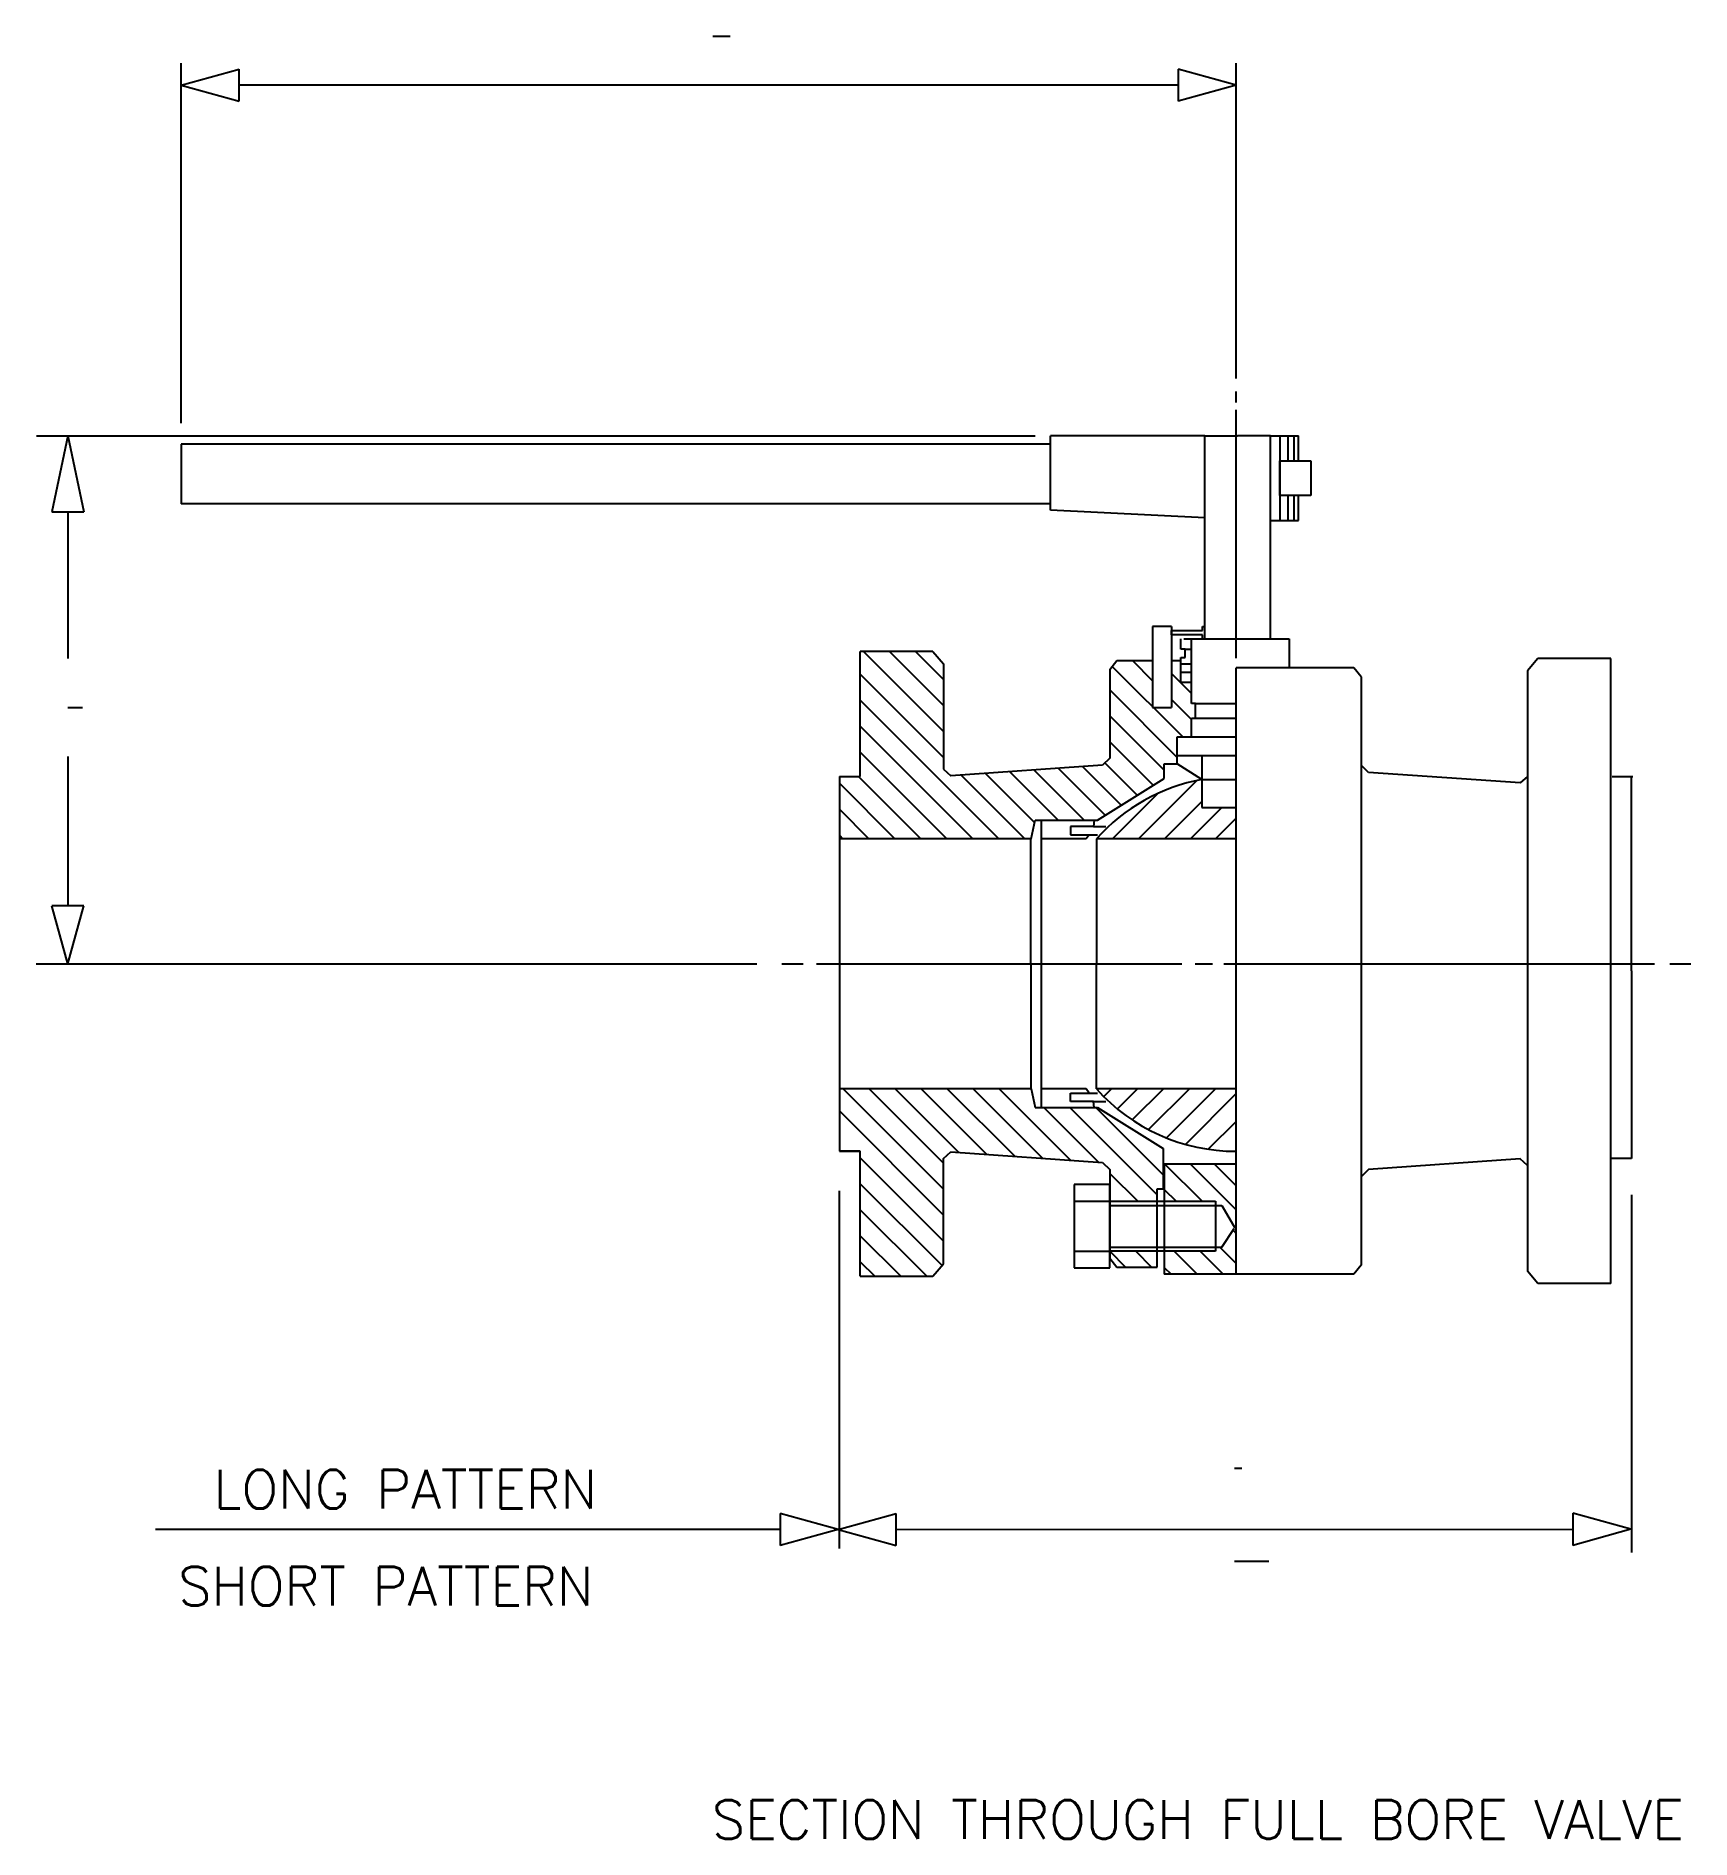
# Model space of a CAD drawing. Extents: x 477 to 1153, y 188 to 923.
import ezdxf
from ezdxf.enums import TextEntityAlignment as Align

# ---------------------------------------------------------------- set-up
doc = ezdxf.new("R2010")
doc.units = 0
doc.header["$MEASUREMENT"] = 0
doc.layers.add('1', color=7, linetype='CONTINUOUS')
doc.styles.add('ROMANS', font='ROMANS', dxfattribs={"height": 0.2})

msp = doc.modelspace()

# ---------------------------------------------------------------- linework, layer by layer
at = {"layer": '1', "color": 5, "linetype": 'Continuous'}
for p, q in [((753.45, 923.47), (760.45, 923.47)), ((490.19, 649.5), (496.19, 649.5)), ((966.31, 339.12), (969.31, 339.12)), ((966.31, 301.12), (980.31, 301.12))]:
    msp.add_line(p, q, dxfattribs=at)
at = {"layer": '1', "color": 3, "linetype": 'Continuous'}
for p, q in [((536.46, 765.53), (536.46, 912.37)), ((966.97, 783.74), (966.97, 912.37)), ((536.46, 903.47), (560.18, 910.03)), ((560.18, 896.92), (560.18, 910.03)), ((560.18, 896.92), (560.18, 910.03)), ((943.26, 910.03), (943.26, 896.92)), ((966.97, 903.47), (943.26, 910.03)), ((943.26, 910.03), (943.26, 896.92)), ((536.46, 903.47), (560.18, 896.92)), ((943.26, 903.47), (560.18, 903.47)), ((966.97, 903.47), (943.26, 896.92)), ((477.41, 760.4), (884.94, 760.4)), ((490.19, 760.4), (483.64, 729.27)), ((490.19, 760.4), (496.75, 729.27)), ((483.64, 729.27), (496.75, 729.27)), ((483.64, 729.27), (496.75, 729.27)), ((490.19, 729.27), (490.19, 669.5)), ((490.19, 629.5), (490.19, 568.61)), ((496.75, 568.61), (483.64, 568.61)), ((490.19, 544.89), (483.64, 568.61)), ((496.75, 568.61), (483.64, 568.61)), ((490.19, 544.89), (496.75, 568.61)), ((477.24, 544.89), (771.42, 544.89)), ((804.91, 452.3), (804.91, 306.38)), ((1128.31, 450.59), (1128.31, 304.66)), ((780.84, 320.64), (780.84, 307.52)), ((804.55, 314.08), (780.84, 320.64)), ((780.84, 320.64), (780.84, 307.52)), ((804.55, 314.08), (828.26, 320.64)), ((828.26, 307.52), (828.26, 320.64)), ((828.26, 307.52), (828.26, 320.64)), ((1104.35, 320.71), (1104.35, 307.6)), ((1128.06, 314.16), (1104.35, 320.71)), ((1104.35, 320.71), (1104.35, 307.6)), ((780.84, 314.08), (525.96, 314.08)), ((804.55, 314.08), (780.84, 307.52)), ((804.55, 314.08), (828.26, 307.52)), ((828.26, 314.08), (1104.35, 314.16)), ((1128.06, 314.16), (1104.35, 307.6))]:
    msp.add_line(p, q, dxfattribs=at)
at = {"layer": '1', "color": 4, "linetype": 'Continuous'}
for p, q in [((966.97, 774.01), (966.97, 778.43)), ((966.97, 669.62), (966.97, 770.91)), ((814.86, 672.39), (847.54, 639.72)), ((825.47, 672.39), (847.54, 650.32)), ((836.08, 672.39), (847.54, 660.93)), ((813.54, 663.11), (847.54, 629.11)), ((916.43, 666.28), (945.16, 637.54)), ((924.67, 668.64), (932.89, 660.43)), ((940.54, 663.39), (948.69, 655.24)), ((915.38, 656.73), (942.96, 629.15)), ((813.54, 652.5), (870.15, 595.89)), ((940.54, 652.78), (948.69, 644.62)), ((813.54, 641.89), (859.54, 595.89)), ((915.38, 646.12), (937.64, 623.86)), ((915.38, 635.51), (933.15, 617.74)), ((813.54, 631.29), (848.94, 595.89)), ((904.31, 625.37), (920.1, 609.58)), ((913.39, 626.89), (926.62, 613.66)), ((805.04, 618.58), (827.72, 595.89)), ((812.83, 621.39), (838.32, 595.89)), ((854.75, 621.9), (880.75, 595.89)), ((864.66, 622.59), (884.72, 602.53)), ((874.58, 623.29), (894.31, 603.54)), ((884.49, 623.98), (904.92, 603.54)), ((894.4, 624.67), (913.57, 605.51)), ((950.96, 619.71), (927.15, 595.89)), ((935.07, 614.43), (916.54, 595.89)), ((952.95, 611.08), (937.76, 595.89)), ((805.04, 607.96), (817.11, 595.89)), ((961.11, 608.64), (948.36, 595.89)), ((966.97, 604.39), (958.48, 595.89)), ((781.61, 544.89), (790.24, 544.89)), ((795.73, 544.89), (944.74, 544.89)), ((950.23, 544.89), (957.28, 544.89)), ((961.99, 544.89), (1137.66, 544.89)), ((1143.93, 544.89), (1152.56, 544.89)), ((806.64, 493.89), (847.54, 452.99)), ((817.25, 493.89), (847.54, 463.61)), ((827.86, 493.89), (853.79, 467.96)), ((838.46, 493.89), (865.2, 467.16)), ((849.07, 493.89), (876.6, 466.37)), ((859.67, 493.89), (888, 465.57)), ((870.29, 493.89), (899.41, 464.77)), ((916.08, 493.89), (912.93, 490.75)), ((926.69, 493.89), (918.5, 485.71)), ((937.29, 493.89), (924.6, 481.21)), ((947.9, 493.89), (931.25, 477.25)), ((958.51, 493.89), (938.5, 473.89)), ((888.54, 486.24), (910.82, 463.97)), ((899.15, 486.24), (934.76, 450.63)), ((909.76, 486.24), (937.14, 458.86)), ((966.97, 491.94), (946.27, 471.24)), ((805.04, 484.89), (847.54, 442.39)), ((966.97, 480.6), (955.61, 469.24)), ((813.54, 465.78), (847.54, 431.78)), ((937.79, 463.29), (953.09, 447.99)), ((948.17, 463.29), (966.97, 444.49)), ((958.02, 463.29), (966.97, 454.33)), ((813.54, 455.18), (846.96, 421.76)), ((937.64, 452.83), (942.48, 447.99)), ((813.54, 444.57), (840.72, 417.39)), ((965.71, 436.18), (966.97, 434.92)), ((813.54, 433.97), (830.11, 417.39)), ((941.66, 427.59), (951.01, 418.24)), ((952.27, 427.59), (961.62, 418.24)), ((960.36, 429.29), (966.97, 422.67)), ((813.54, 423.36), (819.51, 417.39)), ((937.64, 421.01), (940.41, 418.24))]:
    msp.add_line(p, q, dxfattribs=at)
at = {"layer": '1', "color": 7, "linetype": 'Continuous'}
for p, q in [((891.24, 730.03), (891.24, 760.4)), ((954.14, 760.4), (891.24, 760.4)), ((954.14, 760.4), (967.57, 760.4)), ((954.14, 677.49), (954.14, 760.4)), ((981.01, 760.4), (967.57, 760.4)), ((981.01, 760.4), (992.39, 760.4)), ((981.01, 677.49), (981.01, 760.4)), ((984.74, 760.4), (984.74, 725.78)), ((988.14, 750.2), (988.14, 760.4)), ((990.69, 750.2), (990.69, 760.4)), ((992.39, 750.2), (992.39, 760.4)), ((891.24, 757), (536.48, 757)), ((536.48, 757), (536.48, 732.58)), ((984.74, 750.2), (997.49, 750.2)), ((984.74, 735.98), (984.74, 750.2)), ((997.49, 750.2), (997.49, 735.98)), ((997.49, 735.98), (984.74, 735.98)), ((988.14, 725.78), (988.14, 735.98)), ((990.69, 725.78), (990.69, 735.98)), ((992.39, 725.78), (992.39, 735.98)), ((891.24, 732.58), (536.48, 732.58)), ((954.14, 726.92), (891.24, 730.03)), ((981.01, 725.78), (992.39, 725.78)), ((940.54, 682.59), (932.89, 682.59)), ((932.89, 682.59), (932.89, 649.44)), ((940.54, 682.59), (940.54, 649.44)), ((940.54, 679.19), (940.54, 680.89)), ((940.54, 680.89), (953.29, 680.89)), ((953.29, 679.19), (940.54, 679.19)), ((944.44, 673.24), (944.44, 677.49)), ((945.64, 677.49), (988.61, 677.49)), ((948.69, 651.14), (948.69, 677.49)), ((953.29, 680.89), (953.29, 682.59)), ((953.29, 682.59), (954.14, 682.59)), ((953.29, 677.49), (953.29, 679.19)), ((988.61, 677.49), (988.61, 665.73)), ((843.25, 672.39), (813.54, 672.39)), ((813.54, 621.39), (813.54, 672.39)), ((843.25, 672.39), (847.54, 667.34)), ((946.14, 673.24), (944.44, 673.24)), ((944.44, 659.64), (944.44, 669.84)), ((944.44, 669.84), (946.14, 669.84)), ((946.14, 669.84), (946.14, 673.24)), ((946.14, 673.24), (948.69, 673.24)), ((1090.11, 669.48), (1085.81, 664.43)), ((1119.81, 669.48), (1090.11, 669.48)), ((1119.81, 669.48), (1090.11, 669.48)), ((1119.81, 414.48), (1119.81, 669.48)), ((847.54, 667.34), (847.54, 624.31)), ((915.38, 664.97), (918.32, 668.64)), ((915.38, 664.97), (915.38, 628.88)), ((918.32, 668.64), (932.89, 668.64)), ((944.44, 667.29), (948.69, 667.29)), ((944.44, 663.89), (948.69, 663.89)), ((966.97, 421.16), (966.97, 665.73)), ((1015.04, 665.73), (966.97, 665.73)), ((1017.98, 662.06), (1015.04, 665.73)), ((1085.81, 664.43), (1085.81, 419.54)), ((948.69, 659.64), (944.44, 659.64)), ((1017.98, 662.06), (1017.98, 421.92)), ((932.89, 649.44), (940.54, 649.44)), ((950.39, 651.14), (948.69, 651.14)), ((950.39, 645.19), (950.39, 651.14)), ((950.39, 651.14), (966.38, 651.14)), ((948.69, 645.19), (950.39, 645.19)), ((948.69, 637.54), (948.69, 645.19)), ((950.39, 645.19), (966.38, 645.19)), ((942.96, 629.89), (942.96, 637.54)), ((942.96, 637.54), (966.38, 637.54)), ((912.43, 625.93), (850.49, 621.61)), ((915.38, 628.88), (912.43, 625.93)), ((942.96, 626.49), (942.96, 629.89)), ((942.96, 629.89), (966.38, 629.89)), ((952.94, 629.89), (952.94, 608.64)), ((1020.92, 623.02), (1017.98, 625.97)), ((805.04, 621.39), (805.04, 468.39)), ((847.54, 624.31), (850.49, 621.61)), ((952.95, 620.1), (966.38, 620.1)), ((1082.87, 618.69), (1020.92, 623.02)), ((1085.81, 621.39), (1082.87, 618.69)), ((1120.41, 621.39), (1128.91, 621.39)), ((1120.41, 621.39), (1128.31, 621.39)), ((1128.31, 541.98), (1128.31, 621.39)), ((887.49, 486.24), (887.49, 603.54)), ((908.97, 603.54), (908.74, 600.99)), ((952.95, 608.64), (966.38, 608.64)), ((805.04, 597.36), (806.5, 595.89)), ((883.3, 493.89), (883.23, 595.89)), ((908.74, 600.99), (899.39, 600.99)), ((899.39, 600.99), (899.39, 597.59)), ((899.39, 597.59), (907.04, 597.59)), ((907.04, 597.59), (905.77, 595.89)), ((907.04, 597.59), (910.34, 597.59)), ((908.74, 600.99), (913.78, 600.99)), ((966.97, 418.24), (966.97, 593.49)), ((1128.31, 541.98), (1128.31, 465.48)), ((905.77, 493.89), (887.49, 493.89)), ((907.04, 492.19), (905.77, 493.89)), ((899.39, 488.79), (899.39, 492.19)), ((899.39, 492.19), (907.04, 492.19)), ((908.74, 488.79), (899.39, 488.79)), ((907.04, 492.19), (910.34, 492.19)), ((908.97, 486.24), (908.74, 488.79)), ((908.74, 488.79), (913.78, 488.79)), ((813.54, 417.39), (813.54, 468.39)), ((847.54, 465.49), (850.49, 468.19)), ((847.54, 422.45), (847.54, 465.49)), ((850.49, 468.19), (912.43, 463.86)), ((912.43, 463.86), (915.38, 460.91)), ((1082.87, 465.28), (1020.92, 460.94)), ((1082.87, 465.28), (1020.92, 460.94)), ((1085.81, 462.58), (1082.87, 465.28)), ((1128.31, 465.48), (1119.81, 465.48)), ((1128.31, 465.48), (1119.81, 465.48)), ((915.38, 460.91), (915.38, 424.83)), ((915.38, 460.91), (915.38, 424.83)), ((937.64, 463.29), (966.97, 463.29)), ((1020.92, 460.94), (1017.98, 458)), ((1017.98, 458), (1017.98, 421.92)), ((915.38, 454.79), (900.93, 454.79)), ((900.93, 454.79), (900.93, 420.79)), ((915.38, 420.79), (915.38, 454.79)), ((934.76, 453.09), (937.64, 453.09)), ((934.76, 421.16), (934.76, 453.09)), ((900.93, 447.99), (915.38, 447.99)), ((915.38, 447.99), (958.56, 447.99)), ((915.38, 446.29), (961.11, 446.29)), ((958.56, 447.99), (958.56, 427.59)), ((961.11, 446.29), (966.38, 437.21)), ((961.11, 429.29), (966.21, 436.94)), ((900.93, 427.59), (915.38, 427.59)), ((915.38, 429.29), (961.11, 429.29)), ((958.56, 427.59), (915.38, 427.59)), ((900.93, 420.79), (915.38, 420.79)), ((1017.98, 421.92), (1015.04, 418.24)), ((1090.11, 414.48), (1085.81, 419.54)), ((1015.04, 418.24), (937.64, 418.24)), ((1119.81, 414.48), (1090.11, 414.48)), ((1119.81, 414.48), (1090.11, 414.48))]:
    msp.add_line(p, q, dxfattribs=at)
at = {"layer": '1', "color": 6, "linetype": 'Continuous'}
for p, q in [((940.54, 668.64), (944.44, 668.64)), ((937.64, 620.54), (937.64, 626.49)), ((937.64, 626.49), (942.96, 626.49)), ((952.94, 620.1), (942.96, 626.49)), ((805.04, 621.39), (813.54, 621.39)), ((805.04, 621.39), (813.54, 621.39)), ((910.44, 603.54), (937.64, 620.54)), ((883.3, 595.89), (884.94, 603.54)), ((884.94, 603.54), (910.44, 603.54)), ((883.23, 595.89), (805.04, 595.89)), ((905.77, 595.89), (887.49, 595.89)), ((966.97, 595.89), (909.95, 595.89)), ((883.3, 493.89), (805.04, 493.89)), ((883.3, 493.89), (884.94, 486.24)), ((966.97, 493.89), (909.95, 493.89)), ((884.94, 486.24), (910.44, 486.24)), ((910.44, 486.24), (937.14, 469.56)), ((813.54, 468.39), (805.04, 468.39)), ((805.04, 468.39), (813.54, 468.39)), ((805.04, 468.39), (813.54, 468.39)), ((937.14, 469.56), (937.14, 453.09)), ((915.38, 459.41), (926.79, 447.99)), ((937.64, 463.29), (937.64, 418.24)), ((915.38, 427.59), (921.81, 421.16)), ((925.97, 427.59), (932.42, 421.16)), ((843.25, 417.39), (847.54, 422.45)), ((915.38, 424.83), (918.32, 421.16)), ((918.32, 421.16), (934.76, 421.16)), ((813.54, 417.39), (843.25, 417.39)), ((813.54, 417.39), (843.25, 417.39))]:
    msp.add_line(p, q, dxfattribs=at)
at = {"layer": '1', "color": 1, "linetype": 'Continuous'}
for p in [(909.95, 595.89), (909.95, 493.89)]:
    msp.add_line(p, (909.95, 544.89), dxfattribs=at)
at = {"layer": '1', "color": 7, "linetype": 'Continuous'}
for centre, start, end in [((966.97, 544.9), 100.56426, 138.18967), ((966.97, 544.89), 221.81033, 270.00234)]:
    msp.add_arc(centre, 76.5, start, end, dxfattribs=at)

# ---------------------------------------------------------------- texts
at = {"layer": '1', "color": 7, "linetype": 'Continuous', "style": 'ROMANS'}
for s, p in [('LONG PATTERN', (549.61, 330.51)), ('SHORT PATTERN', (535.22, 290.97)), ('SECTION THROUGH FULL BORE VALVE', (753.03, 195.72))]:
    msp.add_text(s, height=15.8187, dxfattribs=at).set_placement(p, align=Align.MIDDLE_LEFT)

doc.saveas('drawing.dxf')
